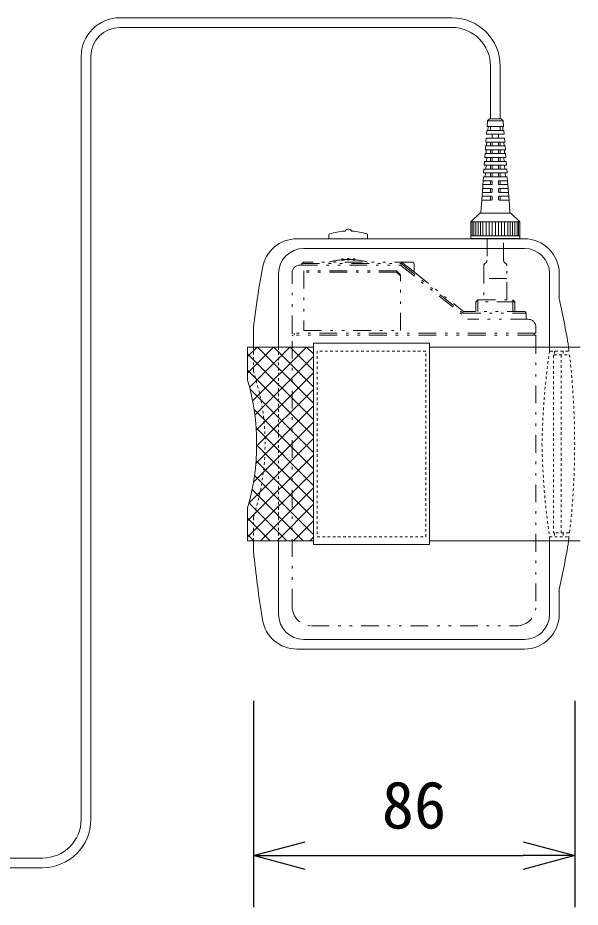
# Model space of a CAD drawing. Units: millimetres, scale not verified. Extents: x -63 to 62, y -56 to 57.
# Drawn here: x -4.95 to 16.85, y -1.46 to 33.01 of the extents above; entities that cross this region are included whole.
import ezdxf
from ezdxf.enums import TextEntityAlignment as Align

# ---------------------------------------------------------------- set-up
doc = ezdxf.new("R2010")
doc.units = ezdxf.units.MM
doc.header["$LTSCALE"] = 0.125
doc.linetypes.add('USER1', pattern=[0.2, 0.1, -0.1])
doc.linetypes.add('USER2', pattern=[13.77, 5.5, -2.75, 0.01, -2.75, 0.01, -2.75])
doc.layers.add('0-0_0', color=7, linetype='Continuous')
doc.layers.add('0-5_SUNPO', color=7, linetype='Continuous')
doc.layers.add('0-4_GAIKEI', color=7, linetype='Continuous', lineweight=18)
doc.styles.add('ＭＳ ゴシック', font='')
doc.styles.get('ＭＳ ゴシック').set_extended_font_data('MS Gothic')

# ---------------------------------------------------------------- blocks, each defined once
blk = doc.blocks.new('_OPEN30')
at = {"layer": '0-0_0'}
blk.add_line((0, 0), (-1, 0), dxfattribs=at)
blk.add_lwpolyline([(-1, 0.26795), (0, 0), (-1, -0.26795)], dxfattribs=at)
blk = doc.blocks.new('D4')
at = {"layer": '0-5_SUNPO'}
for p, q in [((68.6904, -51.9678), (68.6904, -59.9678)), ((81.1404, -51.9678), (81.1404, -59.9678)), ((70.6904, -57.9678), (79.1404, -57.9678))]:
    blk.add_line(p, q, dxfattribs=at)
at = {"layer": '0-5_SUNPO', "xscale": 2, "yscale": 2, "rotation": 180}
blk.add_blockref('_OPEN30', (68.6904, -57.9678), dxfattribs=at)
at = {"layer": '0-5_SUNPO', "xscale": 2, "yscale": 2}
blk.add_blockref('_OPEN30', (81.1404, -57.9678), dxfattribs=at)
at = {"layer": '0-5_SUNPO', "style": 'ＭＳ ゴシック'}
blk.add_text('86', height=1.833, dxfattribs=at).set_placement((73.6654, -57.4678), align=Align.BOTTOM_LEFT)

msp = doc.modelspace()

# ---------------------------------------------------------------- linework, layer by layer
at = {"layer": '0-4_GAIKEI'}
for p, q in [((11.8706, 33.0066), (-0.9945, 33.0066)), ((11.8706, 32.6316), (-0.9945, 32.6316)), ((-2.4945, 1.9426), (-2.4945, 31.5066)), ((-2.1195, 1.9426), (-2.1195, 31.5066)), ((13.3706, 29.0916), (13.3706, 31.1316)), ((13.7456, 31.1316), (13.7456, 29.0916)), ((13.8636, 29.0168), (13.2527, 29.0168)), ((13.7829, 29.0916), (13.3333, 29.0916)), ((13.8636, 29.0168), (13.7829, 29.0916)), ((13.88, 28.7916), (13.8636, 29.0168)), ((13.2253, 28.6416), (13.2144, 28.4916)), ((13.8909, 28.6416), (13.2253, 28.6416)), ((13.88, 28.7916), (13.2362, 28.7916)), ((13.2738, 28.7916), (13.2629, 28.6416)), ((13.8533, 28.6416), (13.8424, 28.7916)), ((13.9019, 28.4916), (13.8909, 28.6416)), ((13.2034, 28.3416), (13.1925, 28.1916)), ((13.2034, 28.3416), (13.9128, 28.3416)), ((13.9019, 28.4916), (13.2144, 28.4916)), ((13.9237, 28.1916), (13.9128, 28.3416)), ((13.1816, 28.0416), (13.1706, 27.8916)), ((13.1816, 28.0416), (13.9347, 28.0416)), ((13.9237, 28.1916), (13.1925, 28.1916)), ((13.2301, 28.1916), (13.2192, 28.0416)), ((13.8971, 28.0416), (13.8861, 28.1916)), ((13.9456, 27.8916), (13.9347, 28.0416)), ((13.1597, 27.7416), (13.1487, 27.5916)), ((13.9675, 27.5916), (13.1487, 27.5916)), ((13.1597, 27.7416), (13.9566, 27.7416)), ((13.9456, 27.8916), (13.1706, 27.8916)), ((13.2082, 27.8916), (13.1973, 27.7416)), ((13.2239, 27.5916), (13.213, 27.4416)), ((13.9032, 27.4416), (13.8923, 27.5916)), ((13.919, 27.7416), (13.908, 27.8916)), ((13.9675, 27.5916), (13.9566, 27.7416)), ((13.1378, 27.4416), (13.1269, 27.2916)), ((13.9894, 27.2916), (13.1269, 27.2916)), ((13.1378, 27.4416), (13.9784, 27.4416)), ((13.2021, 27.2916), (13.1911, 27.1416)), ((13.9251, 27.1416), (13.9142, 27.2916)), ((13.9894, 27.2916), (13.9784, 27.4416)), ((13.1159, 27.1416), (13.105, 26.9916)), ((14.0112, 26.9916), (13.105, 26.9916)), ((13.1159, 27.1416), (14.0003, 27.1416)), ((13.1802, 26.9916), (13.1693, 26.8416)), ((13.947, 26.8416), (13.936, 26.9916)), ((14.0112, 26.9916), (14.0003, 27.1416)), ((13.0831, 26.6916), (13.0284, 25.9416)), ((13.0941, 26.8416), (13.0831, 26.6916)), ((13.0941, 26.8416), (14.0222, 26.8416)), ((14.0331, 26.6916), (14.0222, 26.8416)), ((14.0878, 25.9416), (14.0331, 26.6916)), ((13.0284, 25.9416), (12.9956, 25.4916)), ((14.1206, 25.4916), (14.0878, 25.9416)), ((12.9956, 25.4916), (12.9956, 25.4316)), ((14.1206, 25.4316), (14.1206, 25.4916)), ((14.5016, 25.1016), (14.1581, 25.4316)), ((14.5016, 25.1016), (14.5016, 24.4566)), ((7.1081, 24.5886), (7.1081, 24.4416)), ((8.6081, 24.5886), (8.6081, 24.4416)), ((12.6146, 24.5616), (14.5016, 24.5616)), ((14.6831, 24.4416), (5.866, 24.4416)), ((14.6831, 24.0666), (6.1331, 24.0666)), ((5.1581, 23.0916), (5.1581, 20.2416)), ((15.6581, 20.0916), (15.6581, 23.0916)), ((16.0331, 23.0916), (16.0331, 22.1316)), ((4.1831, 20.9765), (4.1831, 20.2416)), ((11.0081, 20.3916), (6.5081, 20.3916)), ((6.5081, 20.3916), (6.5081, 12.5916)), ((11.0081, 12.5916), (11.0081, 20.3916)), ((3.9581, 20.2416), (3.9581, 18.9666)), ((3.9581, 20.2416), (6.5081, 20.2416)), ((11.0081, 20.2416), (16.8478, 20.2416)), ((3.9581, 12.7416), (3.9581, 14.0166)), ((15.6581, 9.8916), (15.6581, 12.8916)), ((3.9581, 12.7416), (6.5081, 12.7416)), ((4.1831, 12.7416), (4.1831, 12.3667)), ((5.1581, 12.7416), (5.1581, 9.8916)), ((6.5081, 12.5916), (11.0081, 12.5916)), ((11.0081, 12.7416), (16.8478, 12.7416)), ((16.0331, 10.8516), (16.0331, 9.8916)), ((6.1331, 8.9166), (14.6831, 8.9166)), ((14.6831, 8.5416), (5.866, 8.5416)), ((-18.9945, 0.4426), (-3.9945, 0.4426)), ((-18.9945, 0.0676), (-3.9945, 0.0676))]:
    msp.add_line(p, q, dxfattribs=at)
at = {"layer": '0-4_GAIKEI', "color": 1}
for p, q in [((13.3706, 28.6416), (13.3706, 28.7916)), ((13.7456, 28.7916), (13.7456, 28.6416)), ((13.4381, 28.3716), (13.4381, 28.4616)), ((13.6781, 28.4616), (13.6781, 28.3716)), ((13.3706, 28.0416), (13.3706, 28.1916)), ((13.4381, 28.0716), (13.4381, 28.1616)), ((13.6781, 28.1616), (13.6781, 28.0716)), ((13.7456, 28.1916), (13.7456, 28.0416)), ((13.3706, 27.7416), (13.3706, 27.8916)), ((13.3706, 27.4416), (13.3706, 27.5916)), ((13.4381, 27.7716), (13.4381, 27.8616)), ((13.6781, 27.8616), (13.6781, 27.7716)), ((13.7456, 27.8916), (13.7456, 27.7416)), ((13.7456, 27.5916), (13.7456, 27.4416)), ((13.3706, 27.1416), (13.3706, 27.2916)), ((13.4381, 27.4716), (13.4381, 27.5616)), ((13.4381, 27.1716), (13.4381, 27.2616)), ((13.6781, 27.5616), (13.6781, 27.4716)), ((13.6781, 27.2616), (13.6781, 27.1716)), ((13.7456, 27.2916), (13.7456, 27.1416)), ((13.3706, 26.8416), (13.3706, 26.9916)), ((13.4381, 26.8716), (13.4381, 26.9616)), ((13.6781, 26.9616), (13.6781, 26.8716)), ((13.7456, 26.9916), (13.7456, 26.8416)), ((13.0722, 26.5416), (13.4081, 26.5416)), ((13.4081, 26.6916), (13.0831, 26.6916)), ((13.3706, 26.5416), (13.3706, 26.6916)), ((13.4381, 26.5716), (13.4381, 26.6616)), ((13.6781, 26.6616), (13.6781, 26.5716)), ((14.0331, 26.6916), (13.7081, 26.6916)), ((13.7081, 26.5416), (14.0441, 26.5416)), ((13.7456, 26.6916), (13.7456, 26.5416)), ((13.0503, 26.2416), (13.4081, 26.2416)), ((13.4081, 26.3916), (13.0612, 26.3916)), ((13.3706, 26.2416), (13.3706, 26.3916)), ((13.4381, 26.2716), (13.4381, 26.3616)), ((13.6781, 26.3616), (13.6781, 26.2716)), ((14.055, 26.3916), (13.7081, 26.3916)), ((13.7081, 26.2416), (14.0659, 26.2416)), ((13.7456, 26.3916), (13.7456, 26.2416)), ((13.0284, 25.9416), (13.4081, 25.9416)), ((13.4081, 26.0916), (13.0394, 26.0916)), ((13.3706, 26.0916), (13.3706, 25.9416)), ((13.4381, 26.0616), (13.4381, 25.9716)), ((13.6781, 25.9716), (13.6781, 26.0616)), ((14.0769, 26.0916), (13.7081, 26.0916)), ((13.7081, 25.9416), (14.0878, 25.9416)), ((13.7456, 25.9416), (13.7456, 26.0916)), ((12.6581, 25.1016), (12.6581, 24.5616)), ((12.7181, 25.1016), (12.7181, 24.5616)), ((12.8081, 25.1016), (12.8081, 24.5616)), ((12.8981, 25.1016), (12.8981, 24.5616)), ((12.9881, 25.1016), (12.9881, 24.5616)), ((13.0781, 25.1016), (13.0781, 24.5616)), ((13.1981, 25.1016), (13.1981, 24.5616)), ((13.3181, 25.1016), (13.3181, 24.5616)), ((13.4381, 25.1016), (13.4381, 24.5616)), ((13.5581, 24.5616), (13.5581, 25.1016)), ((13.6781, 24.5616), (13.6781, 25.1016)), ((13.7981, 24.5616), (13.7981, 25.1016)), ((13.9181, 24.5616), (13.9181, 25.1016)), ((14.0381, 24.5616), (14.0381, 25.1016)), ((14.1281, 24.5616), (14.1281, 25.1016)), ((14.2181, 24.5616), (14.2181, 25.1016)), ((14.3081, 24.5616), (14.3081, 25.1016)), ((14.3981, 24.5616), (14.3981, 25.1016)), ((14.4581, 24.5616), (14.4581, 25.1016)), ((3.9581, 19.2387), (4.961, 20.2416)), ((3.9581, 19.8751), (4.3246, 20.2416)), ((4.0351, 18.6793), (5.5974, 20.2416)), ((4.1493, 18.1572), (6.2338, 20.2416)), ((6.5081, 18.0687), (4.3352, 20.2416)), ((6.5081, 18.7051), (4.9716, 20.2416)), ((6.5081, 19.3415), (5.608, 20.2416)), ((6.5081, 19.9779), (6.2444, 20.2416)), ((6.5081, 17.4323), (3.9581, 19.9823)), ((4.2356, 17.607), (6.5081, 19.8795)), ((6.5081, 16.7959), (3.9581, 19.3459)), ((4.289, 17.0241), (6.5081, 19.2431)), ((6.5081, 16.1595), (4.0501, 18.6175)), ((4.3043, 16.403), (6.5081, 18.6068)), ((4.2731, 15.7353), (6.5081, 17.9704)), ((6.5081, 15.5231), (4.2053, 17.8259)), ((4.1815, 15.0074), (6.5081, 17.334)), ((6.5081, 14.8867), (4.2837, 17.1111)), ((4.0074, 14.1969), (6.5081, 16.6976)), ((6.5081, 14.2503), (4.3048, 16.4536)), ((3.9581, 13.5112), (6.5081, 16.0612)), ((6.5081, 13.6139), (4.2814, 15.8407)), ((3.9581, 12.8748), (6.5081, 15.4248)), ((6.5081, 12.9775), (4.2209, 15.2647)), ((6.1076, 12.7416), (4.1288, 14.7204)), ((4.4613, 12.7416), (6.5081, 14.7884)), ((5.4712, 12.7416), (4.0092, 14.2037)), ((5.0977, 12.7416), (6.5081, 14.152)), ((4.8348, 12.7416), (3.9581, 13.6183)), ((5.7341, 12.7416), (6.5081, 13.5156)), ((4.1984, 12.7416), (3.9581, 12.9819)), ((6.3705, 12.7416), (6.5081, 12.8792))]:
    msp.add_line(p, q, dxfattribs=at)
at = {"layer": '0-4_GAIKEI', "linetype": 'USER2'}
for p, q in [((13.2356, 24.4566), (13.2356, 23.6026)), ((13.8806, 23.6026), (13.8806, 24.4566)), ((6.1181, 23.5416), (6.0581, 23.4816)), ((6.0581, 23.4816), (9.9042, 23.4816)), ((6.0581, 23.4816), (6.0581, 23.4516)), ((10.3331, 23.5416), (6.1181, 23.5416)), ((9.9042, 23.4816), (12.3042, 21.5616)), ((9.9252, 23.5416), (10.4081, 23.1553)), ((10.4081, 23.1913), (10.4081, 23.4666)), ((5.6831, 20.7775), (5.6831, 23.1216)), ((5.9831, 23.4216), (9.8831, 23.4216)), ((9.7331, 23.1966), (6.1331, 23.1966)), ((6.1331, 23.1966), (6.1331, 20.8866)), ((9.7331, 23.1516), (6.1331, 23.1516)), ((9.7331, 23.1966), (9.8831, 23.0466)), ((9.7331, 23.1516), (9.8831, 23.0016)), ((9.8831, 23.4216), (12.5081, 21.3216)), ((10.4081, 23.1553), (10.4363, 23.1328)), ((10.4363, 23.1328), (12.3252, 21.6216)), ((13.1081, 23.3906), (13.1081, 22.0716)), ((14.0081, 22.0716), (14.0081, 23.3906)), ((9.8831, 20.8866), (9.8831, 23.0466)), ((14.0081, 22.8966), (13.1081, 22.8966)), ((12.8831, 22.0716), (14.2331, 22.0716)), ((14.2331, 21.6216), (14.2331, 22.0716)), ((14.3081, 21.9966), (14.2331, 22.0716)), ((12.8081, 21.6216), (12.8081, 21.9966)), ((14.3081, 21.9966), (12.8081, 21.9966)), ((14.3081, 21.9966), (14.3081, 21.6216)), ((12.3042, 21.5616), (14.7581, 21.5616)), ((14.6981, 21.6216), (12.3252, 21.6216)), ((14.6981, 21.6216), (14.7581, 21.5616)), ((14.7581, 21.3516), (14.7581, 21.5616)), ((14.8331, 21.3216), (12.5081, 21.3216)), ((15.1031, 20.7816), (5.7131, 20.7816)), ((15.1031, 20.7066), (5.7131, 20.7066)), ((5.7581, 20.7066), (5.7581, 20.7816)), ((6.1331, 20.8866), (9.8831, 20.8866)), ((15.0581, 20.7816), (15.0581, 20.7066)), ((15.1331, 21.0216), (15.1331, 20.8116)), ((5.6831, 10.1916), (5.6831, 20.6766)), ((15.1331, 20.6766), (15.1331, 10.1916)), ((6.4331, 9.4416), (14.3831, 9.4416))]:
    msp.add_line(p, q, dxfattribs=at)
at = {"layer": '0-4_GAIKEI', "linetype": 'USER1'}
for p, q in [((4.1831, 19.3518), (4.1831, 20.2416)), ((5.1581, 20.2416), (5.1581, 12.7416)), ((10.8581, 20.0916), (6.6581, 20.0916)), ((6.6581, 20.0916), (6.6581, 12.8916)), ((10.8581, 12.8916), (10.8581, 20.0916)), ((16.3825, 20.0916), (15.6581, 20.0916)), ((15.8549, 20.0916), (15.8549, 19.9416)), ((16.1831, 20.0916), (16.1831, 19.9416)), ((15.8081, 19.9116), (15.8081, 13.0716)), ((15.8381, 19.9416), (16.4073, 19.9416)), ((16.1081, 13.0416), (16.1081, 19.9416)), ((4.1831, 12.7416), (4.1831, 13.6314)), ((6.6581, 12.8916), (10.8581, 12.8916)), ((15.6581, 12.8916), (16.3825, 12.8916)), ((16.4073, 13.0416), (15.8381, 13.0416)), ((15.8549, 13.0416), (15.8549, 12.8916)), ((16.1831, 13.0416), (16.1831, 12.8916))]:
    msp.add_line(p, q, dxfattribs=at)
at = {"layer": '0-4_GAIKEI'}
for points in [[(13.3333, 29.0916), (13.2527, 29.0168), (13.2362, 28.7916)], [(14.1581, 25.4316), (12.9581, 25.4316), (12.6146, 25.1016)], [(14.5016, 24.4566), (12.6146, 24.4566), (12.6146, 25.1016), (14.5016, 25.1016)]]:
    msp.add_lwpolyline(points, dxfattribs=at)
at = {"layer": '0-4_GAIKEI', "linetype": 'USER2'}
msp.add_lwpolyline([(12.8831, 21.6216), (12.8831, 22.0716), (12.8081, 21.9966)], dxfattribs=at)
at = {"layer": '0-4_GAIKEI'}
for centre, radius, start, end in [((-0.9945, 31.5066), 1.5, 90, 180), ((11.8706, 31.1316), 1.875, 0, 90), ((-0.9945, 31.5066), 1.125, 90, 180), ((11.8706, 31.1316), 1.5, 0, 90), ((7.1531, 24.5886), 0.045, 107.41935, 180), ((7.8581, 22.3416), 2.4, 93.68999, 107.41935), ((7.7008, 24.7815), 0.045, 273.68999, 323.7989), ((7.8581, 24.6664), 0.15, 36.2011, 143.80095), ((8.0155, 24.7815), 0.045, 216.2011, 266.31001), ((7.8581, 22.3416), 2.4, 72.58065, 86.31001), ((8.5631, 24.5886), 0.045, 0, 72.58065), ((5.866, 23.0916), 1.35, 90, 170.82502), ((14.6831, 23.0916), 1.35, 0, 90), ((6.1331, 23.0916), 0.975, 90, 180), ((14.6831, 23.0916), 0.975, 0, 90), ((37.7959, 17.0886), 33.8389, 169.41111, 173.35109), ((16.3331, 22.1316), 0.3, 180, 191.42119), ((-4.9569, 17.0385), 21.5909, 8.21951, 13.48207), ((4.4831, 20.9765), 0.3, 174.24159, 180), ((-4.6949, 16.4916), 9, 344.03799, 15.96345), ((-4.9569, 15.9447), 21.5909, 346.51793, 351.78049), ((4.4831, 12.3667), 0.3, 180, 185.75841), ((48.9575, 16.8516), 45, 185.75841, 189.17498), ((16.3331, 10.8516), 0.3, 168.57881, 180), ((5.866, 9.8916), 1.35, 189.17498, 270), ((6.1331, 9.8916), 0.975, 180, 270), ((14.6831, 9.8916), 0.975, 270, 0), ((14.6831, 9.8916), 1.35, 270, 0), ((-3.9945, 1.9426), 1.5, 270, 0), ((-3.9945, 1.9426), 1.875, 270, 0)]:
    msp.add_arc(centre, radius, start, end, dxfattribs=at)
at = {"layer": '0-4_GAIKEI', "color": 1}
for centre, start, end in [((13.4081, 28.4616), 0, 90), ((13.4081, 28.3716), 270, 0), ((13.7081, 28.4616), 90, 180), ((13.7081, 28.3716), 180, 270), ((13.4081, 28.1616), 0, 90), ((13.4081, 28.0716), 270, 0), ((13.7081, 28.1616), 90, 180), ((13.7081, 28.0716), 180, 270), ((13.4081, 27.8616), 0, 90), ((13.4081, 27.7716), 270, 0), ((13.4081, 27.5616), 0, 90), ((13.7081, 27.8616), 90, 180), ((13.7081, 27.7716), 180, 270), ((13.7081, 27.5616), 90, 180), ((13.4081, 27.4716), 270, 0), ((13.4081, 27.2616), 0, 90), ((13.7081, 27.4716), 180, 270), ((13.7081, 27.2616), 90, 180), ((13.4081, 27.1716), 270, 0), ((13.4081, 26.9616), 0, 90), ((13.7081, 27.1716), 180, 270), ((13.7081, 26.9616), 90, 180), ((13.4081, 26.8716), 270, 0), ((13.4081, 26.6616), 0, 90), ((13.4081, 26.5716), 270, 0), ((13.7081, 26.8716), 180, 270), ((13.7081, 26.6616), 90, 180), ((13.7081, 26.5716), 180, 270), ((13.4081, 26.3616), 0, 90), ((13.4081, 26.2716), 270, 0), ((13.7081, 26.3616), 90, 180), ((13.7081, 26.2716), 180, 270), ((13.4081, 26.0616), 0, 90), ((13.4081, 25.9716), 270, 0), ((13.7081, 26.0616), 90, 180), ((13.7081, 25.9716), 180, 270)]:
    msp.add_arc(centre, 0.03, start, end, dxfattribs=at)
at = {"layer": '0-4_GAIKEI', "linetype": 'USER2'}
for centre, radius, start, end in [((6.0281, 23.4516), 0.03, 270, 0), ((7.8581, 20.6369), 3, 95.01742, 104.47751), ((7.6331, 23.6284), 0.0375, 3.94312, 184.65932), ((7.6331, 23.6169), 0.0375, 3.94312, 184.65932), ((7.8581, 20.6254), 3, 93.57403, 95.01742), ((7.8581, 20.6369), 3, 90.7162, 93.58502), ((7.8581, 23.6369), 0.0375, 359.6419, 180.3581), ((7.8581, 23.6254), 0.0375, 359.6419, 180.3581), ((7.8581, 20.6254), 3, 89.2838, 90.7162), ((7.8581, 20.6369), 3, 86.41498, 89.2838), ((8.0831, 23.6284), 0.0375, 355.34068, 176.05688), ((8.0831, 23.6169), 0.0375, 355.34068, 176.05688), ((7.8581, 20.6254), 3, 84.98258, 86.41498), ((7.8581, 20.6369), 3, 75.52249, 84.98258), ((9.8463, 23.3166), 0.225, 51.34019, 90), ((9.8515, 23.3316), 0.15, 51.34019, 90), ((10.3331, 23.4666), 0.075, 0, 90), ((13.2281, 23.3906), 0.12, 117.95319, 180), ((13.1156, 23.6026), 0.12, 297.95319, 0), ((14.0006, 23.6026), 0.12, 180, 242.04681), ((13.8881, 23.3906), 0.12, 0, 62.04681), ((5.9831, 23.1216), 0.3, 90, 180), ((9.8568, 23.3466), 0.075, 51.34019, 90), ((10.4831, 23.1913), 0.075, 180, 231.34019), ((12.3568, 21.7116), 0.15, 231.34019, 270), ((12.3515, 21.6966), 0.075, 231.34019, 270), ((12.5344, 21.3966), 0.075, 231.34019, 270), ((14.7881, 21.3516), 0.03, 180, 270), ((14.8331, 21.0216), 0.3, 0, 90), ((5.7131, 20.8116), 0.03, 180, 270), ((5.7131, 20.6766), 0.03, 90, 180), ((15.1031, 20.8116), 0.03, 270, 0), ((15.1031, 20.6766), 0.03, 0, 90), ((6.4331, 10.1916), 0.75, 180, 270), ((14.3831, 10.1916), 0.75, 270, 0)]:
    msp.add_arc(centre, radius, start, end, dxfattribs=at)
at = {"layer": '0-4_GAIKEI', "linetype": 'USER1'}
for centre, radius, start, end in [((44.312, 15.953), 28.9512, 171.78142, 178.93472), ((16.3825, 20.1216), 0.03, 270, 6.95681), ((15.8381, 19.9116), 0.03, 90, 180), ((16.4073, 19.9116), 0.03, 6.55253, 90), ((-13.3669, 16.4916), 30, 353.44747, 6.55548), ((4.4831, 19.3518), 0.3, 180, 197.91138), ((-4.3661, 16.4916), 9, 342.08862, 17.9115), ((44.312, 17.0302), 28.9512, 181.06591, 188.21664), ((4.4831, 13.6314), 0.3, 162.08862, 180), ((15.8381, 13.0716), 0.03, 180, 270), ((16.3825, 12.8616), 0.03, 353.04319, 90), ((16.4073, 13.0716), 0.03, 270, 353.44747)]:
    msp.add_arc(centre, radius, start, end, dxfattribs=at)

# ---------------------------------------------------------------- block references
at = {"layer": '0-5_SUNPO'}
msp.add_blockref('D4', (-64.5073, 58.5053), dxfattribs=at)

doc.saveas('drawing.dxf')
